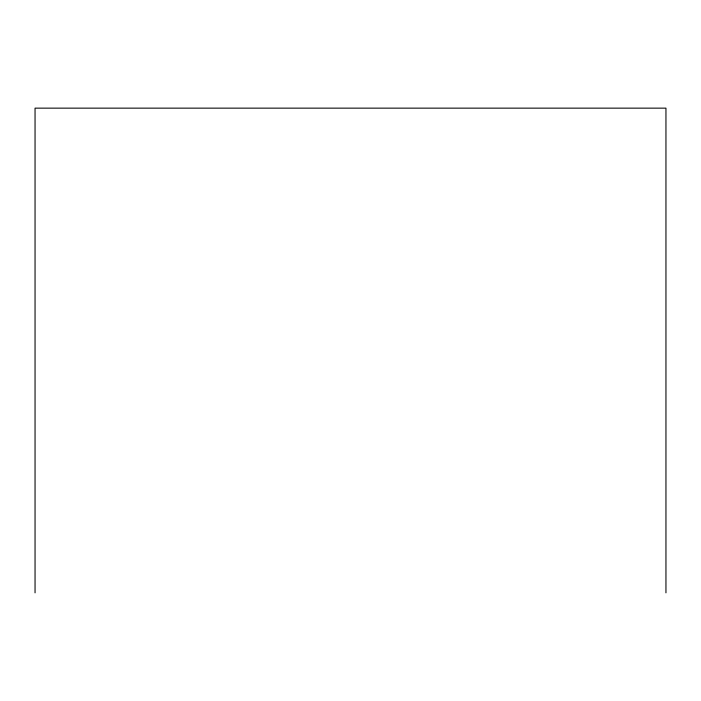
<?xml version="1.0" encoding="UTF-8"?>
<svg xmlns="http://www.w3.org/2000/svg" width="701" height="701" viewBox="0 0 701 701"><rect width="100%" height="100%" fill="white"/><g stroke="black" fill="none" stroke-linecap="round" stroke-linejoin="round"><path stroke-width="1.05" d="M665.95 592.853L665.95 108.147L35.05 108.147L35.05 592.853"/></g></svg>
